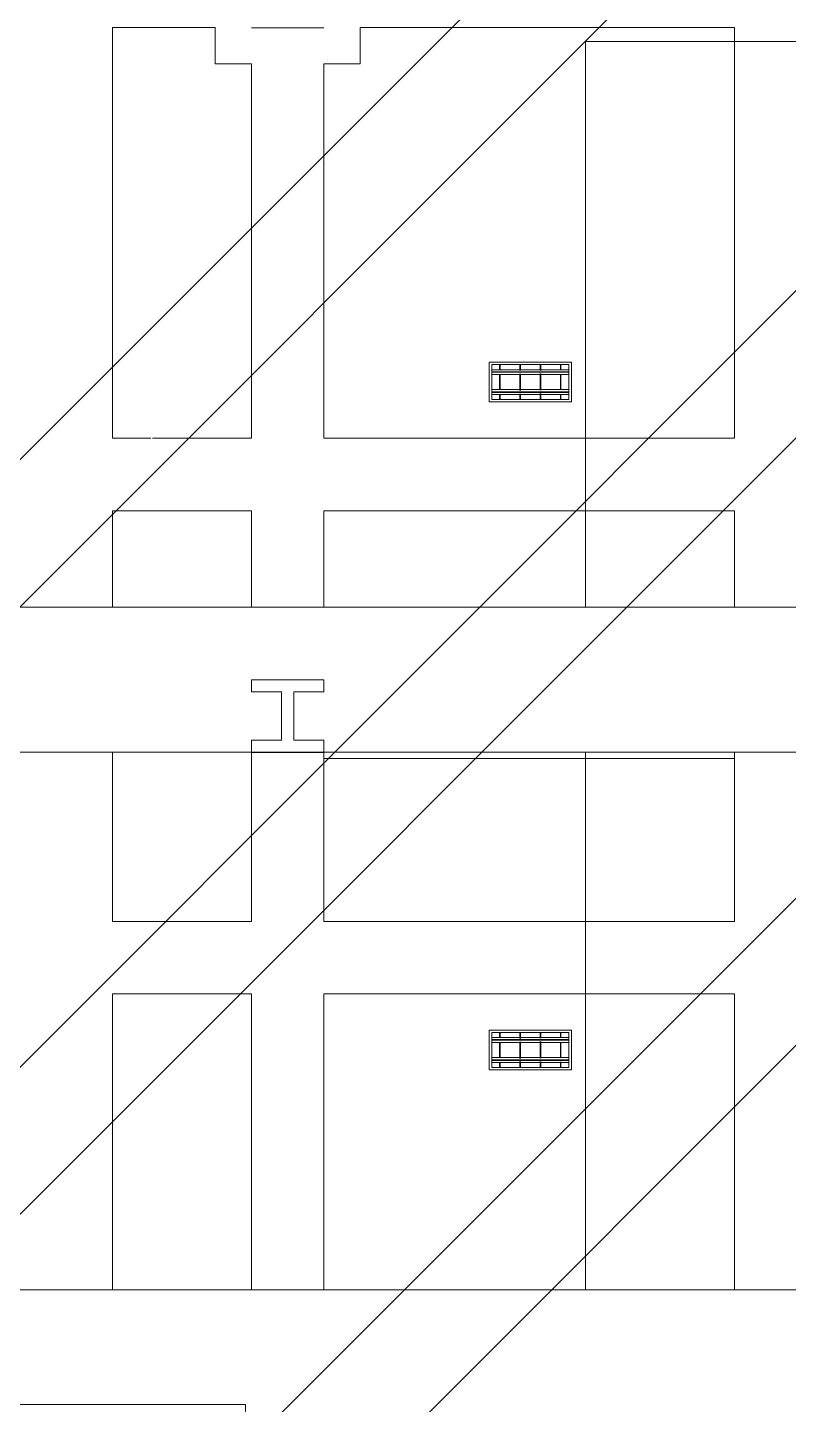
# Model space of a CAD drawing. Header units: millimetres. Extents: x -57519 to 497916, y -349472 to 446842.
# Drawn here: x 301650 to 304802, y 33857 to 39558 of the extents above; entities that cross this region are included whole.
import ezdxf

# ---------------------------------------------------------------- set-up
doc = ezdxf.new("R2010")
doc.units = ezdxf.units.MM
for name, color, linetype, lineweight in [('A-CLNG', 13, 'Continuous', 5), ('A-DETL-GENF', 92, 'Continuous', 5), ('A-DOOR', 31, 'Continuous', 5), ('A-DOOR-FRAM', 31, 'Continuous', 5), ('A-FLOR', 192, 'Continuous', 5), ('A-GENM', 13, 'Continuous', 5), ('A-GLAZ-CURT', 52, 'Continuous', 20), ('E-LITE-EQPM', 33, 'Continuous', 5)]:
    doc.layers.add(name, color=color, linetype=linetype, lineweight=lineweight)

# ---------------------------------------------------------------- blocks, each defined once
blk = doc.blocks.new('System Panel - C4 Expanded Metal Mesh-13247625-SITE COVERAGE')
at = {"layer": 'A-GLAZ-CURT', "lineweight": 5}
for p, q in [((53239.3, 39407.1), (53239.3, 39557.5)), ((53239.3, 39557.5), (53664.3, 39557.5)), ((53664.3, 39557.5), (53239.3, 39557.5)), ((53239.3, 39557.5), (53239.3, 39407.1)), ((53664.3, 39557.5), (53664.3, 39407.1)), ((53664.3, 39407.1), (53664.3, 39557.5)), ((53239.3, 37857.5), (53239.3, 39407.1)), ((53239.3, 39407.1), (53239.3, 37857.5)), ((53664.3, 39407.1), (53814.3, 39407.1)), ((53814.3, 39407.1), (53664.3, 39407.1)), ((53814.3, 39407.1), (53814.3, 37857.5)), ((53814.3, 37857.5), (53814.3, 39407.1)), ((53398.2, 37857.5), (53239.3, 37857.5)), ((53239.3, 37857.5), (53398.2, 37857.5)), ((53664.3, 37857.5), (53403.9, 37857.5)), ((53403.9, 37857.5), (53664.3, 37857.5)), ((53814.3, 37857.5), (53664.3, 37857.5)), ((53664.3, 37857.5), (53814.3, 37857.5))]:
    blk.add_line(p, q, dxfattribs=at)
blk = doc.blocks.new('System Panel - C4 Expanded Metal Mesh-16823584-SITE COVERAGE')
at = {"layer": 'A-GLAZ-CURT', "lineweight": 5}
for p, q in [((53239.3, 37157.5), (53239.3, 37557.5)), ((53239.3, 37557.5), (53664.3, 37557.5)), ((53664.3, 37557.5), (53239.3, 37557.5)), ((53239.3, 37557.5), (53239.3, 37157.5)), ((53664.3, 37557.5), (53814.3, 37557.5)), ((53814.3, 37557.5), (53664.3, 37557.5)), ((53814.3, 37557.5), (53814.3, 37157.5)), ((53814.3, 37157.5), (53814.3, 37557.5)), ((53239.3, 36531.5), (53239.3, 36557.5)), ((53239.3, 36557.5), (53239.3, 36531.5)), ((53814.3, 36557.3), (53814.3, 36531.5)), ((53814.3, 36531.5), (53814.3, 36557.3)), ((53239.3, 35857.5), (53239.3, 36531.5)), ((53239.3, 36531.5), (53239.3, 35857.5)), ((53814.3, 36531.5), (53814.3, 35857.5)), ((53814.3, 35857.5), (53814.3, 36531.5)), ((53664.3, 35857.5), (53239.3, 35857.5)), ((53239.3, 35857.5), (53664.3, 35857.5)), ((53814.3, 35857.5), (53664.3, 35857.5)), ((53664.3, 35857.5), (53814.3, 35857.5))]:
    blk.add_line(p, q, dxfattribs=at)
blk = doc.blocks.new('System Panel - C4 Expanded Metal Mesh-15055325-SITE COVERAGE')
at = {"layer": 'A-GLAZ-CURT', "lineweight": 5}
for p, q in [((53239.3, 34332.5), (53239.3, 35557.5)), ((53239.3, 35557.5), (53664.3, 35557.5)), ((53664.3, 35557.5), (53239.3, 35557.5)), ((53239.3, 35557.5), (53239.3, 34332.5)), ((53664.3, 35557.5), (53814.3, 35557.5)), ((53814.3, 35557.5), (53664.3, 35557.5)), ((53814.3, 35557.5), (53814.3, 34332.5)), ((53814.3, 34332.5), (53814.3, 35557.5))]:
    blk.add_line(p, q, dxfattribs=at)
blk = doc.blocks.new('System Panel - C4 Expanded Metal Mesh-16823585-SITE COVERAGE')
at = {"layer": 'A-GLAZ-CURT', "lineweight": 5}
for p, q in [((54114.3, 35857.5), (54114.3, 36531.5)), ((54114.3, 36531.5), (54264.3, 36531.5)), ((54264.3, 36531.5), (54114.3, 36531.5)), ((54114.3, 36531.5), (54114.3, 35857.5)), ((54264.3, 36531.5), (54954.3, 36531.5)), ((54954.3, 36531.5), (54264.3, 36531.5)), ((54954.3, 36531.5), (54964.3, 36531.5)), ((54964.3, 36531.5), (54954.3, 36531.5)), ((54964.3, 36531.5), (54974.3, 36531.5)), ((54974.3, 36531.5), (54964.3, 36531.5)), ((54974.3, 36531.5), (55197.3, 36531.5)), ((55197.3, 36531.5), (54974.3, 36531.5)), ((55197.3, 36531.5), (55814.3, 36531.5)), ((55814.3, 36531.5), (55197.3, 36531.5)), ((55814.3, 36531.5), (55814.3, 35857.5)), ((55814.3, 35857.5), (55814.3, 36531.5)), ((54264.3, 35857.5), (54114.3, 35857.5)), ((54114.3, 35857.5), (54264.3, 35857.5)), ((54954.3, 35857.5), (54264.3, 35857.5)), ((54264.3, 35857.5), (54954.3, 35857.5)), ((54964.3, 35857.5), (54954.3, 35857.5)), ((54954.3, 35857.5), (54964.3, 35857.5)), ((54974.3, 35857.5), (54964.3, 35857.5)), ((54964.3, 35857.5), (54974.3, 35857.5)), ((55197.3, 35857.5), (54974.3, 35857.5)), ((54974.3, 35857.5), (55197.3, 35857.5)), ((55814.3, 35857.5), (55197.3, 35857.5)), ((55197.3, 35857.5), (55814.3, 35857.5))]:
    blk.add_line(p, q, dxfattribs=at)
blk = doc.blocks.new('STRONG POINT - STRONG POINT-10257062-SITE COVERAGE')
at = {"layer": 'A-GENM'}
for p, q in [((150, 150.8), (-150, 150.8)), ((-150, 150.8), (150, 150.8)), ((150, 150), (-150, 150)), ((-150, 150), (-150, 100)), ((-150, 150), (150, 150)), ((150, 100), (150, 150)), ((-150, 100), (-25, 100)), ((-25, 100), (-25, -100)), ((25, -100), (25, 100)), ((25, 100), (150, 100)), ((-25, -100), (-150, -100)), ((-150, -100), (-150, -150)), ((150, -100), (25, -100)), ((150, -150), (150, -100)), ((-150, -150), (150, -150))]:
    blk.add_line(p, q, dxfattribs=at)
blk = doc.blocks.new('System Panel - C4 Expanded Metal Mesh-V396-SITE COVERAGE')
at = {"layer": 'A-GLAZ-CURT', "lineweight": 5}
for p, q in [((54114.3, 37157.5), (54114.3, 37557.5)), ((54114.3, 37557.5), (54264.3, 37557.5)), ((54264.3, 37557.5), (54114.3, 37557.5)), ((54114.3, 37557.5), (54114.3, 37157.5)), ((54264.3, 37557.5), (54954.3, 37557.5)), ((54954.3, 37557.5), (54264.3, 37557.5)), ((54954.3, 37557.5), (54964.3, 37557.5)), ((54964.3, 37557.5), (54954.3, 37557.5)), ((54964.3, 37557.5), (54974.3, 37557.5)), ((54974.3, 37557.5), (54964.3, 37557.5)), ((54974.3, 37557.5), (55197.3, 37557.5)), ((55197.3, 37557.5), (54974.3, 37557.5)), ((55197.3, 37557.5), (55814.3, 37557.5)), ((55814.3, 37557.5), (55197.3, 37557.5)), ((55814.3, 37557.5), (55814.3, 37157.5)), ((55814.3, 37157.5), (55814.3, 37557.5))]:
    blk.add_line(p, q, dxfattribs=at)
blk = doc.blocks.new('DLN_LED Office Lighting_339 x 165mm_ - DLN_LED Office Lighting_339 x 165mm_-V480-SITE COVERAGE')
at = {"layer": 'E-LITE-EQPM'}
for p, q in [((170, 82.5), (-170, 82.5)), ((-170, 82.5), (-170, -82.5)), ((-170, -82.5), (-170, 82.5)), ((-170, 82.5), (170, 82.5)), ((-170, -82.5), (-170, 82.5)), ((-170, 82.5), (-170, -82.5)), ((-170, 82.5), (-167, 82.5)), ((170, 82.5), (-170, 82.5)), ((-167, 82.5), (170, 82.5)), ((-160, 49.9), (-160, 72.5)), ((-127, 72.5), (-160, 72.5)), ((-160, 72.5), (-160, -72.5)), ((160, 72.5), (-160, 72.5)), ((-127, 72.5), (-125, 72.5)), ((-125, 72.5), (-127, 72.5)), ((-127, 72.5), (-127, 49.7)), ((-127, 49.7), (-127, 72.5)), ((-125, 49.7), (-125, 72.5)), ((-125, 49.7), (-125, 72.5)), ((-43, 72.5), (-125, 72.5)), ((-43, 72.5), (-41, 72.5)), ((-41, 72.5), (-43, 72.5)), ((-43, 72.5), (-43, 47.6)), ((-43, 47.6), (-43, 72.5)), ((-41, 47.6), (-41, 72.5)), ((-41, 47.6), (-41, 72.5)), ((41, 72.5), (-41, 72.5)), ((41, 72.5), (43, 72.5)), ((43, 72.5), (41, 72.5)), ((41, 72.5), (41, 48.3)), ((41, 48.3), (41, 72.5)), ((43, 48.3), (43, 72.5)), ((43, 48.3), (43, 72.5)), ((125, 72.5), (43, 72.5)), ((125, 72.5), (127, 72.5)), ((127, 72.5), (125, 72.5)), ((125, 72.5), (125, 49.9)), ((125, 49.9), (125, 72.5)), ((127, 49.9), (127, 72.5)), ((127, 49.9), (127, 72.5)), ((160, 72.5), (127, 72.5)), ((160, 72.5), (160, 49.9)), ((160, -72.5), (160, 72.5)), ((170, -82.5), (170, 82.5)), ((170, 82.5), (170, -82.5)), ((170, 82.5), (170, -82.5)), ((170, -82.5), (170, 82.5)), ((160, 51.3), (-160, 51.3)), ((-160, 50.9), (-160, 51.3)), ((-160, 51.3), (-160, 50.9)), ((-160, 49.9), (-160, 50.9)), ((-160, 50.9), (-160, 49.9)), ((-160, 46.3), (-160, 49.9)), ((-160, 49.9), (-160, 43.8)), ((-160, 43.8), (-160, 46.3)), ((-160, 41.3), (-160, 43.8)), ((-160, 43.8), (-160, 38.7)), ((-160, 41), (-160, 43)), ((-160, 43), (-160, 41)), ((160, 43), (-160, 43)), ((-127, 43), (-160, 43)), ((-160, 36.3), (-160, 41.3)), ((-160, 41), (-129.1, 41)), ((160, 41), (-160, 41)), ((-160, 38.7), (-160, 36.3)), ((-160, 34.2), (-160, 36.3)), ((-160, 36.3), (-160, 31.6)), ((-160, 31.3), (-160, 34.2)), ((-160, -32.6), (-160, 32.6)), ((-160, 31.6), (-160, 31.3)), ((-160, 31.3), (160, 31.3)), ((-127, 32.6), (-127, -32.8)), ((-127, -32.8), (-127, 32.6)), ((-43, 43), (-125, 43)), ((-125, 41), (-43, 41)), ((-125, -32.8), (-125, 32.6)), ((-125, -32.8), (-125, 32.6)), ((-43, 34.2), (-43, -34.9)), ((-43, -34.9), (-43, 34.2)), ((41, 43), (-41, 43)), ((-41, 41), (41, 41)), ((-41, -34.9), (-41, 34.2)), ((-41, -34.9), (-41, 34.2)), ((41, 34.9), (41, -34.2)), ((41, -34.2), (41, 34.9)), ((125, 43), (43, 43)), ((43, 41), (125, 41)), ((43, -34.2), (43, 34.9)), ((43, -34.2), (43, 34.9)), ((125, 32.8), (125, -32.6)), ((125, -32.6), (125, 32.8)), ((160, 43), (127, 43)), ((127, 41), (160, 41)), ((127, -32.6), (127, 32.8)), ((127, -32.6), (127, 32.8)), ((160, 50.9), (160, 51.3)), ((160, 51.3), (160, 49.9)), ((160, 31.6), (160, 50.9)), ((160, 49.9), (160, 48.3)), ((160, 48.3), (160, 43.8)), ((160, 43.8), (160, 41.3)), ((160, 41), (160, 43)), ((160, 43), (160, 41)), ((160, 41.3), (160, 32.6)), ((160, 32.6), (160, 31.3)), ((160, 32.6), (160, -32.6)), ((160, 31.3), (160, 31.6)), ((160, -31.3), (-160, -31.3)), ((-160, -31.6), (-160, -31.3)), ((-160, -31.3), (-160, -31.6)), ((-160, -32.6), (-160, -31.6)), ((-160, -31.6), (-160, -32.6)), ((-160, -36.3), (-160, -32.6)), ((-160, -32.6), (-160, -50.9)), ((-160, -38.7), (-160, -36.3)), ((-160, -41.3), (-160, -38.7)), ((-160, -43), (-160, -41)), ((-160, -41), (-160, -43)), ((160, -41), (-160, -41)), ((-127, -41), (-160, -41)), ((-160, -49.9), (-160, -41.3)), ((-160, -43), (-127, -43)), ((160, -43), (-160, -43)), ((-160, -50.9), (-160, -49.9)), ((-160, -72.5), (-160, -49.9)), ((-160, -51.3), (-160, -50.9)), ((-160, -50.9), (-160, -51.3)), ((-160, -51.3), (160, -51.3)), ((-127, -49.9), (-127, -72.5)), ((-127, -72.5), (-127, -49.9)), ((-43, -41), (-125, -41)), ((-125, -43), (-43, -43)), ((-125, -72.5), (-125, -49.9)), ((-125, -72.5), (-125, -49.9)), ((-43, -48.3), (-43, -72.5)), ((-43, -72.5), (-43, -48.3)), ((41, -41), (-41, -41)), ((-41, -43), (41, -43)), ((-41, -72.5), (-41, -48.3)), ((-41, -72.5), (-41, -48.3)), ((41, -47.6), (41, -72.5)), ((41, -72.5), (41, -47.6)), ((125, -41), (43, -41)), ((43, -43), (125, -43)), ((43, -72.5), (43, -47.6)), ((43, -72.5), (43, -47.6)), ((125, -49.7), (125, -72.5)), ((125, -72.5), (125, -49.7)), ((127, -43), (160, -43)), ((127, -72.5), (127, -49.7)), ((127, -72.5), (127, -49.7)), ((160, -41), (129.1, -41)), ((160, -31.6), (160, -31.3)), ((160, -31.3), (160, -31.6)), ((160, -46.3), (160, -31.6)), ((160, -31.6), (160, -32.6)), ((160, -32.6), (160, -48.3)), ((160, -43), (160, -41)), ((160, -41), (160, -43)), ((160, -48.3), (160, -46.3)), ((160, -50.9), (160, -48.3)), ((160, -48.3), (160, -49.9)), ((160, -49.9), (160, -50.9)), ((160, -49.9), (160, -72.5)), ((160, -51.3), (160, -50.9)), ((160, -50.9), (160, -51.3)), ((-170, -82.5), (170, -82.5)), ((170, -82.5), (-170, -82.5)), ((170, -82.5), (-170, -82.5)), ((-170, -82.5), (170, -82.5)), ((-127, -72.5), (-160, -72.5)), ((-160, -72.5), (160, -72.5)), ((-127, -72.5), (-125, -72.5)), ((-125, -72.5), (-127, -72.5)), ((-43, -72.5), (-125, -72.5)), ((-43, -72.5), (-41, -72.5)), ((-41, -72.5), (-43, -72.5)), ((41, -72.5), (-41, -72.5)), ((41, -72.5), (43, -72.5)), ((43, -72.5), (41, -72.5)), ((125, -72.5), (43, -72.5)), ((125, -72.5), (127, -72.5)), ((127, -72.5), (125, -72.5)), ((160, -72.5), (127, -72.5))]:
    blk.add_line(p, q, dxfattribs=at)
blk = doc.blocks.new('DLN_LED Office Lighting_339 x 165mm_ - DLN_LED Office Lighting_339 x 165mm_-V484-SITE COVERAGE')
at = {"layer": 'E-LITE-EQPM'}
for p, q in [((170, 82.5), (-170, 82.5)), ((-170, 82.5), (-170, -82.5)), ((-170, -82.5), (-170, 82.5)), ((-170, 82.5), (170, 82.5)), ((-170, -82.5), (-170, 82.5)), ((-170, 82.5), (-170, -82.5)), ((-170, 82.5), (170, 82.5)), ((170, 82.5), (-170, 82.5)), ((-160, 49.9), (-160, 72.5)), ((-127, 72.5), (-160, 72.5)), ((-160, 72.5), (-160, -72.5)), ((160, 72.5), (-160, 72.5)), ((-127, 72.5), (-125, 72.5)), ((-125, 72.5), (-127, 72.5)), ((-127, 72.5), (-127, 49.7)), ((-127, 49.7), (-127, 72.5)), ((-125, 49.7), (-125, 72.5)), ((-125, 49.7), (-125, 72.5)), ((-43, 72.5), (-125, 72.5)), ((-43, 72.5), (-41, 72.5)), ((-41, 72.5), (-43, 72.5)), ((-43, 72.5), (-43, 47.6)), ((-43, 47.6), (-43, 72.5)), ((-41, 47.6), (-41, 72.5)), ((-41, 47.6), (-41, 72.5)), ((41, 72.5), (-41, 72.5)), ((41, 72.5), (43, 72.5)), ((43, 72.5), (41, 72.5)), ((41, 72.5), (41, 48.3)), ((41, 48.3), (41, 72.5)), ((43, 48.3), (43, 72.5)), ((43, 48.3), (43, 72.5)), ((125, 72.5), (43, 72.5)), ((125, 72.5), (127, 72.5)), ((127, 72.5), (125, 72.5)), ((125, 72.5), (125, 49.9)), ((125, 49.9), (125, 72.5)), ((127, 49.9), (127, 72.5)), ((127, 49.9), (127, 72.5)), ((160, 72.5), (127, 72.5)), ((160, 72.5), (160, 49.9)), ((160, -72.5), (160, 72.5)), ((170, -82.5), (170, 82.5)), ((170, 82.5), (170, -82.5)), ((170, 82.5), (170, -82.5)), ((170, -82.5), (170, 82.5)), ((160, 51.3), (-160, 51.3)), ((-160, 50.9), (-160, 51.3)), ((-160, 51.3), (-160, 50.9)), ((-160, 48.3), (-160, 50.9)), ((-160, 50.9), (-160, 49.9)), ((-160, 49.9), (-160, 48.3)), ((-160, 46.3), (-160, 48.3)), ((-160, 48.3), (-160, 46.3)), ((-160, 43.8), (-160, 46.3)), ((-160, 46.3), (-160, 43.8)), ((-160, 38.7), (-160, 43.8)), ((-160, 43.8), (-160, 41.3)), ((-160, 41), (-160, 43)), ((-160, 43), (-160, 41)), ((160, 43), (-160, 43)), ((-127, 43), (-160, 43)), ((-160, 41.3), (-160, 34.2)), ((-160, 41), (-129.1, 41)), ((160, 41), (-160, 41)), ((-160, 36.3), (-160, 38.7)), ((-160, 34.2), (-160, 36.3)), ((-160, 32.6), (-160, 34.2)), ((-160, 34.2), (-160, 32.6)), ((-160, 31.3), (-160, 32.6)), ((-160, 32.6), (-160, 31.6)), ((-160, -32.6), (-160, 32.6)), ((-160, 31.6), (-160, 31.3)), ((-160, 31.3), (160, 31.3)), ((-127, 32.6), (-127, -32.8)), ((-127, -32.8), (-127, 32.6)), ((-43, 43), (-125, 43)), ((-125, 41), (-43, 41)), ((-125, -32.8), (-125, 32.6)), ((-125, -32.8), (-125, 32.6)), ((-43, 34.2), (-43, -34.9)), ((-43, -34.9), (-43, 34.2)), ((41, 43), (-41, 43)), ((-41, 41), (41, 41)), ((-41, -34.9), (-41, 34.2)), ((-41, -34.9), (-41, 34.2)), ((41, 34.9), (41, -34.2)), ((41, -34.2), (41, 34.9)), ((125, 43), (43, 43)), ((43, 41), (125, 41)), ((43, -34.2), (43, 34.9)), ((43, -34.2), (43, 34.9)), ((125, 32.8), (125, -32.6)), ((125, -32.6), (125, 32.8)), ((160, 43), (127, 43)), ((127, 41), (160, 41)), ((127, -32.6), (127, 32.8)), ((127, -32.6), (127, 32.8)), ((160, 50.9), (160, 51.3)), ((160, 51.3), (160, 49.9)), ((160, 46.3), (160, 50.9)), ((160, 49.9), (160, 41.3)), ((160, 43.8), (160, 46.3)), ((160, 41.3), (160, 43.8)), ((160, 41), (160, 43)), ((160, 43), (160, 41)), ((160, 38.7), (160, 41.3)), ((160, 41.3), (160, 38.7)), ((160, 36.3), (160, 38.7)), ((160, 38.7), (160, 32.6)), ((160, 34.2), (160, 36.3)), ((160, 32.6), (160, 34.2)), ((160, 31.6), (160, 32.6)), ((160, 32.6), (160, 31.3)), ((160, 32.6), (160, -32.6)), ((160, 31.3), (160, 31.6)), ((160, -31.3), (-160, -31.3)), ((-160, -31.6), (-160, -31.3)), ((-160, -31.3), (-160, -31.6)), ((-160, -32.6), (-160, -31.6)), ((-160, -31.6), (-160, -32.6)), ((-160, -41.3), (-160, -32.6)), ((-160, -32.6), (-160, -34.2)), ((-160, -34.2), (-160, -36.3)), ((-160, -36.3), (-160, -41.3)), ((-160, -43), (-160, -41)), ((-160, -41), (-160, -43)), ((160, -41), (-160, -41)), ((-127, -41), (-160, -41)), ((-160, -43.8), (-160, -41.3)), ((-160, -41.3), (-160, -43.8)), ((-160, -43), (-127, -43)), ((160, -43), (-160, -43)), ((-160, -46.3), (-160, -43.8)), ((-160, -43.8), (-160, -46.3)), ((-160, -50.9), (-160, -46.3)), ((-160, -46.3), (-160, -49.9)), ((-160, -49.9), (-160, -50.9)), ((-160, -72.5), (-160, -49.9)), ((-160, -51.3), (-160, -50.9)), ((-160, -50.9), (-160, -51.3)), ((-160, -51.3), (160, -51.3)), ((-127, -49.9), (-127, -72.5)), ((-127, -72.5), (-127, -49.9)), ((-43, -41), (-125, -41)), ((-125, -43), (-43, -43)), ((-125, -72.5), (-125, -49.9)), ((-125, -72.5), (-125, -49.9)), ((-43, -48.3), (-43, -72.5)), ((-43, -72.5), (-43, -48.3)), ((41, -41), (-41, -41)), ((-41, -43), (41, -43)), ((-41, -72.5), (-41, -48.3)), ((-41, -72.5), (-41, -48.3)), ((41, -47.6), (41, -72.5)), ((41, -72.5), (41, -47.6)), ((125, -41), (43, -41)), ((43, -43), (125, -43)), ((43, -72.5), (43, -47.6)), ((43, -72.5), (43, -47.6)), ((125, -49.7), (125, -72.5)), ((125, -72.5), (125, -49.7)), ((127, -43), (160, -43)), ((127, -72.5), (127, -49.7)), ((127, -72.5), (127, -49.7)), ((160, -41), (129.1, -41)), ((160, -31.6), (160, -31.3)), ((160, -31.3), (160, -32.6)), ((160, -34.2), (160, -31.6)), ((160, -32.6), (160, -41.3)), ((160, -41.3), (160, -34.2)), ((160, -43), (160, -41)), ((160, -41), (160, -43)), ((160, -43.8), (160, -41.3)), ((160, -41.3), (160, -49.9)), ((160, -48.3), (160, -43.8)), ((160, -50.9), (160, -48.3)), ((160, -49.9), (160, -50.9)), ((160, -49.9), (160, -72.5)), ((160, -51.3), (160, -50.9)), ((160, -50.9), (160, -51.3)), ((-170, -82.5), (170, -82.5)), ((170, -82.5), (-170, -82.5)), ((170, -82.5), (-170, -82.5)), ((-170, -82.5), (-167, -82.5)), ((-167, -82.5), (170, -82.5)), ((-127, -72.5), (-160, -72.5)), ((-160, -72.5), (160, -72.5)), ((-127, -72.5), (-125, -72.5)), ((-125, -72.5), (-127, -72.5)), ((-43, -72.5), (-125, -72.5)), ((-43, -72.5), (-41, -72.5)), ((-41, -72.5), (-43, -72.5)), ((41, -72.5), (-41, -72.5)), ((41, -72.5), (43, -72.5)), ((43, -72.5), (41, -72.5)), ((125, -72.5), (43, -72.5)), ((125, -72.5), (127, -72.5)), ((127, -72.5), (125, -72.5)), ((160, -72.5), (127, -72.5))]:
    blk.add_line(p, q, dxfattribs=at)
blk = doc.blocks.new('DLN-Double Door__X03_ - _M20_2000 x 2450 _WH_-V499-SITE COVERAGE')
at = {"layer": 'A-DOOR'}
for p, q in [((-950, -75), (-1000, -75)), ((-1000, -75), (-1000, -1075)), ((-950, -1075), (-950, -75)), ((950, -75), (1000, -75)), ((950, -1075), (950, -75)), ((1000, -75), (1000, -1075)), ((-1000, -1075), (-950, -1075)), ((1000, -1075), (950, -1075))]:
    blk.add_line(p, q, dxfattribs=at)
for centre, start, end in [((-1000, -75), 270, 0.5), ((1000, -75), 179.5, 270)]:
    blk.add_arc(centre, 1000, start, end, dxfattribs=at)
at = {"layer": 'A-DOOR-FRAM'}
for p, q in [((-1010, 105), (-1040, 105)), ((-1040, 105), (-1040, 75)), ((-1040, 93), (-1040, 105)), ((-1040, 105), (-1010, 105)), ((-1040, 75), (-1010, 75)), ((-1025, 75), (-1040, 75)), ((-1010, 75), (-1025, 75)), ((-975, 75), (-1025, 75)), ((-1025, 75), (-1025, -75)), ((-1025, -75), (-1025, 75)), ((-1010, 75), (-1025, 75)), ((-1010, 75), (-1010, 105)), ((-1010, 105), (-1010, 75)), ((-975, 75), (-1008.4, 75)), ((-975, -25), (-975, 75)), ((-975, 75), (-975, -25)), ((975, 75), (975, -25)), ((1025, 75), (975, 75)), ((975, -25), (975, 75)), ((975, 75), (1010, 75)), ((1040, 105), (1010, 105)), ((1010, 105), (1010, 75)), ((1040, 105), (1010, 105)), ((1010, 75), (1010, 105)), ((1010, 75), (1040, 75)), ((1010, 75), (1025, 75)), ((1010, 75), (1025, 75)), ((1025, 75), (1040, 75)), ((1025, -75), (1025, 75)), ((1025, 75), (1025, -75)), ((1040, 75), (1040, 105)), ((1040, 105), (1040, 93)), ((-1000, -75), (-1000, -25)), ((-1000, -25), (-975, -25)), ((-1000, -25), (-975, -25)), ((-1000, -25), (-1000, -75)), ((975, -25), (1000, -25)), ((1000, -25), (975, -25)), ((1000, -25), (1000, -75)), ((1000, -75), (1000, -25)), ((-1010, -75), (-1040, -75)), ((-1040, -75), (-1040, -105)), ((-1040, -75), (-1025, -75)), ((-1040, -105), (-1010, -105)), ((-1010, -105), (-1040, -105)), ((-1025, -75), (-1010, -75)), ((-1025, -75), (-1000, -75)), ((-1025, -75), (-1010, -75)), ((-1010, -105), (-1010, -75)), ((-1010, -75), (-1010, -105)), ((-1008.4, -75), (-1000, -75)), ((1000, -75), (1025, -75)), ((1010, -75), (1000, -75)), ((1040, -75), (1010, -75)), ((1010, -75), (1010, -105)), ((1025, -75), (1010, -75)), ((1010, -105), (1010, -75)), ((1025, -75), (1010, -75)), ((1010, -105), (1040, -105)), ((1010, -105), (1040, -105)), ((1040, -75), (1025, -75)), ((1040, -105), (1040, -75))]:
    blk.add_line(p, q, dxfattribs=at)

msp = doc.modelspace()

# ---------------------------------------------------------------- hatches: boundary and pattern name
at = {"layer": 'A-DETL-GENF'}
h = msp.add_hatch(dxfattribs=at)
h.set_pattern_fill('FP_40', color=250, style=0, pattern_type=2)
h.set_pattern_definition([(45, (248763.4, 0), (-1257.236, 1257.236), []), (45, (248763.4, 1905), (-1257.236, 1257.236), [])])
h.paths.add_polyline_path([(325750.1, -8642.5), (328562.7, -8642.5), (328562.7, 4657.5), (341312.7, 4657.5), (341312.7, 30557.5), (342712.7, 30557.5), (342712.7, 48907.7), (339962.7, 48907.7), (339962.7, 52157.5), (338962.7, 52157.5), (338962.7, 53757.5), (297512.7, 53757.5), (297512.7, 52247.5), (286277.7, 52247.5), (286277.7, 34407.5), (285902.7, 34407.5), (285902.7, 7407.5), (286277.7, 7407.5), (286277.7, -2267.5), (315555.2, -2267.5), (315555.2, -8642.5), (321257.1, -8642.5)], flags=0)

# ---------------------------------------------------------------- linework, layer by layer
at = {"layer": 'A-CLNG'}
for p, q in [((304577.7, 39557.5), (303027.7, 39557.5)), ((303027.7, 39557.5), (303027.7, 39407.1)), ((304577.7, 37857.5), (304577.7, 39557.5)), ((303027.7, 39407.1), (302877.7, 39407.1)), ((302877.7, 39407.1), (302877.7, 37857.5)), ((302877.7, 37857.5), (304577.7, 37857.5)), ((302877.7, 36557.3), (302877.7, 36531.5)), ((304577.7, 36531.5), (304577.7, 36557.5)), ((302877.7, 36531.5), (304577.7, 36531.5)), ((304577.7, 35557.5), (302877.7, 35557.5)), ((302877.7, 35557.5), (302877.7, 34332.5)), ((304577.7, 34332.5), (304577.7, 35557.5))]:
    msp.add_line(p, q, dxfattribs=at)
at = {"layer": 'A-FLOR'}
for p, q in [((304952.7, 39499.5), (303960.7, 39499.5)), ((303960.7, 39499.5), (303960.7, 37157.5)), ((312052.7, 37157.5), (301552.7, 37157.5)), ((312052.7, 36557.5), (301552.7, 36557.5)), ((303960.7, 36557.5), (303960.7, 34332.5)), ((312202.7, 34332.5), (301552.7, 34332.5))]:
    msp.add_line(p, q, dxfattribs=at)
at = {"layer": 'A-GENM'}
for p, q in [((302577.7, 39557.1), (302877.7, 39557.1)), ((302877.7, 39557.1), (302577.7, 39557.1))]:
    msp.add_line(p, q, dxfattribs=at)

# ---------------------------------------------------------------- block references
at = {"layer": 'A-DOOR', "rotation": 90}
msp.add_blockref('DLN-Double Door__X03_ - _M20_2000 x 2450 _WH_-V499-SITE COVERAGE', (301477.7, 32857.5), dxfattribs=at)
at = {"layer": 'A-GENM', "rotation": 180}
msp.add_blockref('STRONG POINT - STRONG POINT-10257062-SITE COVERAGE', (302727.7, 36707.3), dxfattribs=at)
at = {"layer": 'A-GLAZ-CURT', "lineweight": 5}
for name in ['System Panel - C4 Expanded Metal Mesh-13247625-SITE COVERAGE', 'System Panel - C4 Expanded Metal Mesh-16823584-SITE COVERAGE', 'System Panel - C4 Expanded Metal Mesh-V396-SITE COVERAGE', 'System Panel - C4 Expanded Metal Mesh-16823585-SITE COVERAGE', 'System Panel - C4 Expanded Metal Mesh-15055325-SITE COVERAGE']:
    msp.add_blockref(name, (248763.4, 0), dxfattribs=at)
at = {"layer": 'E-LITE-EQPM'}
for name, p in [('DLN_LED Office Lighting_339 x 165mm_ - DLN_LED Office Lighting_339 x 165mm_-V480-SITE COVERAGE', (303732.7, 38090)), ('DLN_LED Office Lighting_339 x 165mm_ - DLN_LED Office Lighting_339 x 165mm_-V484-SITE COVERAGE', (303732.7, 35325))]:
    msp.add_blockref(name, p, dxfattribs=at)

doc.saveas('drawing.dxf')
